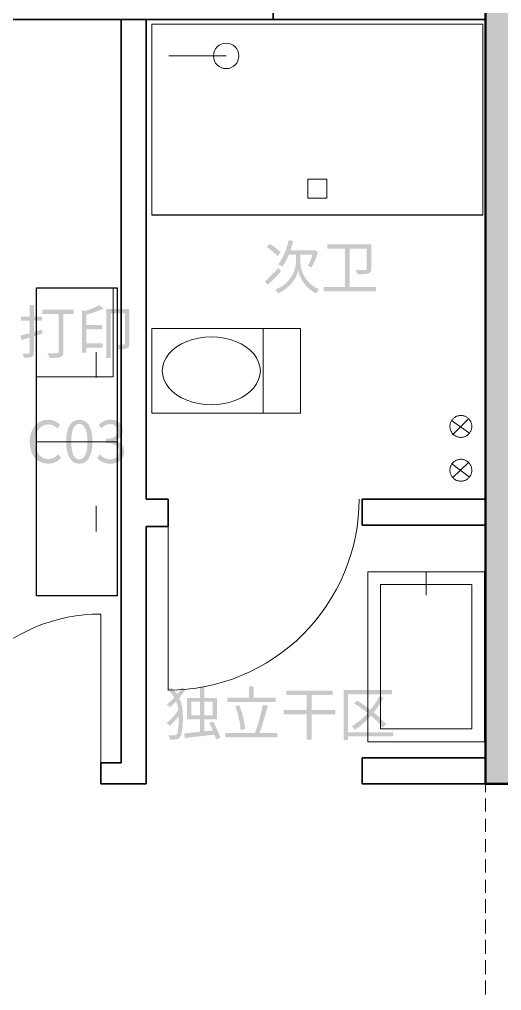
# Model space of a CAD drawing. Header units: millimetres. Extents: x -4600 to 229000, y -4300 to 19460.
# Drawn here: x 46735 to 49007, y 6857 to 11430 of the extents above; entities that cross this region are included whole.
import ezdxf

# ---------------------------------------------------------------- set-up
doc = ezdxf.new("R2010")
doc.units = ezdxf.units.MM
doc.header["$LTSCALE"] = 100
for name, color, linetype, lineweight in [('A-APPLIANCE', 4, 'Continuous', 18), ('A-CABINET', 32, 'Continuous', 25), ('A-EX-BEAM', 8, 'Continuous', 13), ('A-EX-SERVICE', 6, 'Continuous', 13), ('A-EX-STRUCT', 7, 'Continuous', 50), ('A-EX-WALL', 7, 'Continuous', 35), ('A-NEW-DOOR', 3, 'Continuous', 18), ('A-SANITARY', 4, 'Continuous', 18), ('A-TEXT', 7, 'Continuous', 18), ('R2-DETAIL', 7, 'Continuous', 13)]:
    doc.layers.add(name, color=color, linetype=linetype, lineweight=lineweight)

# ---------------------------------------------------------------- blocks, each defined once
blk = doc.blocks.new('SOURCE_PROPOSED')
at = {"layer": 'A-EX-STRUCT'}
blk.add_hatch(color=256, dxfattribs=at).paths.add_polyline_path([(8931.4, 9870), (10418.5, 9870), (10418.5, 9630), (9172.2, 9630), (9172.2, 6030), (8931.4, 6030)])
at = {"layer": 'A-EX-BEAM'}
for p, q in [((8931.4, 6030), (8931.4, 5991.7)), ((8931.4, 5961.1), (8931.4, 5899.9)), ((8931.4, 5865.5), (8931.4, 5804.2)), ((8931.4, 5769.8), (8931.4, 5708.6)), ((8931.4, 5674.1), (8931.4, 5612.9)), ((8931.4, 5578.4), (8931.4, 5517.2)), ((8931.4, 5486.6), (8931.4, 5421.6)), ((8931.4, 5390.9), (8931.4, 5325.9)), ((8931.4, 5295.3), (8931.4, 5230.2)), ((8931.4, 5199.6), (8931.4, 5134.5)), ((8931.4, 5103.9), (8931.4, 5038.9))]:
    blk.add_line(p, q, dxfattribs=at)
at = {"layer": 'A-EX-SERVICE'}
for p, q in [((8854.9, 7681), (8770.8, 7742.1)), ((8774.6, 7673.3), (8851.1, 7749.7)), ((8854.9, 7474.6), (8770.8, 7539.6)), ((8774.6, 7470.8), (8851.1, 7543.4)), ((8931.4, 6030), (8931.4, 5991.7)), ((8931.4, 5961.1), (8931.4, 5899.9)), ((8931.4, 5865.5), (8931.4, 5804.2)), ((8931.4, 5769.8), (8931.4, 5708.6)), ((8931.4, 5674.1), (8931.4, 5612.9)), ((8931.4, 5578.4), (8931.4, 5517.2)), ((8931.4, 5486.6), (8931.4, 5421.6)), ((8931.4, 5390.9), (8931.4, 5325.9)), ((8931.4, 5295.3), (8931.4, 5230.2)), ((8931.4, 5199.6), (8931.4, 5134.5)), ((8931.4, 5103.9), (8931.4, 5038.9))]:
    blk.add_line(p, q, dxfattribs=at)
for points in [[(8814.8, 7765), (8811.2, 7764.9), (8807.8, 7764.6), (8804.4, 7764), (8801.1, 7763.2), (8797.8, 7762.2), (8794.7, 7761), (8791.7, 7759.6), (8788.7, 7758), (8785.9, 7756.2), (8783.2, 7754.3), (8780.7, 7752.2), (8778.3, 7749.9), (8776, 7747.5), (8773.9, 7745), (8772, 7742.3), (8770.2, 7739.5), (8768.6, 7736.6), (8767.2, 7733.5), (8766, 7730.4), (8765, 7727.2), (8764.2, 7723.8), (8763.6, 7720.4), (8763.3, 7717), (8763.2, 7713.4)], [(8866.4, 7713.4), (8866.3, 7717), (8865.9, 7720.4), (8865.3, 7723.8), (8864.5, 7727.2), (8863.5, 7730.4), (8862.3, 7733.5), (8860.9, 7736.6), (8859.3, 7739.5), (8857.6, 7742.3), (8855.6, 7745), (8853.5, 7747.5), (8851.3, 7749.9), (8848.9, 7752.2), (8846.3, 7754.3), (8843.6, 7756.2), (8840.8, 7758), (8837.9, 7759.6), (8834.9, 7761), (8831.7, 7762.2), (8828.5, 7763.2), (8825.2, 7764), (8821.8, 7764.6), (8818.3, 7764.9), (8814.8, 7765)], [(8763.2, 7713.4), (8763.3, 7709.9), (8763.6, 7706.4), (8764.2, 7703), (8765, 7699.7), (8766, 7696.5), (8767.2, 7693.4), (8768.6, 7690.3), (8770.2, 7687.4), (8772, 7684.6), (8773.9, 7681.9), (8776, 7679.4), (8778.3, 7677), (8780.7, 7674.7), (8783.2, 7672.6), (8785.9, 7670.7), (8788.7, 7668.9), (8791.7, 7667.3), (8794.7, 7665.9), (8797.8, 7664.7), (8801.1, 7663.7), (8804.4, 7662.9), (8807.8, 7662.3), (8811.2, 7662), (8814.8, 7661.8)], [(8814.8, 7661.8), (8818.3, 7662), (8821.8, 7662.3), (8825.2, 7662.9), (8828.5, 7663.7), (8831.7, 7664.7), (8834.9, 7665.9), (8837.9, 7667.3), (8840.8, 7668.9), (8843.6, 7670.7), (8846.3, 7672.6), (8848.9, 7674.7), (8851.3, 7677), (8853.5, 7679.4), (8855.6, 7681.9), (8857.6, 7684.6), (8859.3, 7687.4), (8860.9, 7690.3), (8862.3, 7693.4), (8863.5, 7696.5), (8864.5, 7699.7), (8865.3, 7703), (8865.9, 7706.4), (8866.3, 7709.9), (8866.4, 7713.4)], [(8814.8, 7558.7), (8811.2, 7558.5), (8807.8, 7558.2), (8804.4, 7557.6), (8801.1, 7556.8), (8797.8, 7555.8), (8794.7, 7554.6), (8791.7, 7553.2), (8788.7, 7551.6), (8785.9, 7549.9), (8783.2, 7547.9), (8780.7, 7545.8), (8778.3, 7543.6), (8776, 7541.1), (8773.9, 7538.6), (8772, 7535.9), (8770.2, 7533.1), (8768.6, 7530.2), (8767.2, 7527.2), (8766, 7524), (8765, 7520.8), (8764.2, 7517.5), (8763.6, 7514.1), (8763.3, 7510.6), (8763.2, 7507.1)], [(8866.4, 7507.1), (8866.3, 7510.6), (8865.9, 7514.1), (8865.3, 7517.5), (8864.5, 7520.8), (8863.5, 7524), (8862.3, 7527.2), (8860.9, 7530.2), (8859.3, 7533.1), (8857.6, 7535.9), (8855.6, 7538.6), (8853.5, 7541.1), (8851.3, 7543.6), (8848.9, 7545.8), (8846.3, 7547.9), (8843.6, 7549.9), (8840.8, 7551.6), (8837.9, 7553.2), (8834.9, 7554.6), (8831.7, 7555.8), (8828.5, 7556.8), (8825.2, 7557.6), (8821.8, 7558.2), (8818.3, 7558.5), (8814.8, 7558.7)], [(8763.2, 7507.1), (8763.3, 7503.5), (8763.6, 7500.1), (8764.2, 7496.7), (8765, 7493.4), (8766, 7490.1), (8767.2, 7487), (8768.6, 7484), (8770.2, 7481), (8772, 7478.2), (8773.9, 7475.5), (8776, 7473), (8778.3, 7470.6), (8780.7, 7468.3), (8783.2, 7466.2), (8785.9, 7464.3), (8788.7, 7462.5), (8791.7, 7460.9), (8794.7, 7459.5), (8797.8, 7458.3), (8801.1, 7457.3), (8804.4, 7456.5), (8807.8, 7455.9), (8811.2, 7455.6), (8814.8, 7455.5)], [(8814.8, 7455.5), (8818.3, 7455.6), (8821.8, 7455.9), (8825.2, 7456.5), (8828.5, 7457.3), (8831.7, 7458.3), (8834.9, 7459.5), (8837.9, 7460.9), (8840.8, 7462.5), (8843.6, 7464.3), (8846.3, 7466.2), (8848.9, 7468.3), (8851.3, 7470.6), (8853.5, 7473), (8855.6, 7475.5), (8857.6, 7478.2), (8859.3, 7481), (8860.9, 7484), (8862.3, 7487), (8863.5, 7490.1), (8864.5, 7493.4), (8865.3, 7496.7), (8865.9, 7500.1), (8866.3, 7503.5), (8866.4, 7507.1)]]:
    blk.add_lwpolyline(points, dxfattribs=at)
at = {"layer": 'A-EX-STRUCT'}
blk.add_lwpolyline([(8931.4, 9870), (10418.5, 9870), (10418.5, 9630), (9172.2, 9630), (9172.2, 6030), (8931.4, 6030)], close=True, dxfattribs=at)
at = {"layer": 'A-EX-WALL'}
for p, q in [((7930.7, 9630), (7930.7, 9870)), ((8931.4, 9630), (8931.4, 9870)), ((7214, 9630), (3836.4, 9630)), ((7214, 9630), (7214, 6129.4)), ((7214, 9630), (8931.4, 9630)), ((7332.2, 9630), (7332.2, 7371.4)), ((8931.4, 9630), (8931.4, 7371.4)), ((7435.1, 7371.4), (7332.2, 7371.4)), ((7435.1, 7241.5), (7435.1, 7371.4)), ((8350.3, 7249.1), (8350.3, 7371.4)), ((8350.3, 7371.4), (8931.4, 7371.4)), ((8931.4, 7371.4), (8931.4, 7130.6)), ((7332.2, 7241.5), (7332.2, 6030)), ((7332.2, 7241.5), (7435.1, 7241.5)), ((8350.3, 7249.1), (8931.4, 7249.1)), ((8931.4, 7130.6), (8931.4, 6152.3)), ((7118, 6030), (7118, 6129.4)), ((7118, 6129.4), (7214, 6129.4)), ((8350.3, 6030), (8350.3, 6152.3)), ((8350.3, 6152.3), (8931.4, 6152.3)), ((8931.4, 6152.3), (8931.4, 6030)), ((7332.2, 6030), (7118, 6030)), ((9172.2, 6030), (8350.3, 6030))]:
    blk.add_line(p, q, dxfattribs=at)
blk = doc.blocks.new('FURNITURE_DESIGN')
at = {"layer": 'A-TEXT'}
h = blk.add_hatch(color=256, dxfattribs=at)
edge = h.paths.add_edge_path()
edge.add_spline(control_points=[(7900.8, 8558), (7918.3, 8545.7), (7939.9, 8527.7), (7950.2, 8515.7)], knot_values=[0, 0, 0, 0, 1, 1, 1, 1], degree=3, periodic=0)
edge.add_line((7950.2, 8515.7), (7965.5, 8532.7))
edge.add_spline(control_points=[(7965.5, 8532.7), (7954.9, 8544.4), (7932.8, 8561.6), (7915.3, 8572.8)], knot_values=[0, 0, 0, 0, 1, 1, 1, 1], degree=3, periodic=0)
edge.add_line((7915.3, 8572.8), (7900.8, 8558))
h = blk.add_hatch(color=256, dxfattribs=at)
edge = h.paths.add_edge_path()
edge.add_spline(control_points=[(8003.4, 8590.5), (7993.9, 8546.8), (7977.2, 8504), (7954, 8477.3)], knot_values=[0, 0, 0, 0, 1, 1, 1, 1], degree=3, periodic=0)
edge.add_spline(control_points=[(7954, 8477.3), (7959.5, 8474.8), (7969.3, 8469.1), (7973.7, 8465.8)], knot_values=[0, 0, 0, 0, 1, 1, 1, 1], degree=3, periodic=0)
edge.add_spline(control_points=[(7973.7, 8465.8), (7985.2, 8481.1), (7995.2, 8500.2), (8004.2, 8521.7)], knot_values=[0, 0, 0, 0, 1, 1, 1, 1], degree=3, periodic=0)
edge.add_line((8004.2, 8521.7), (8037.5, 8521.7))
edge.add_line((8037.5, 8521.7), (8037.5, 8486.8))
edge.add_spline(control_points=[(8037.5, 8486.8), (8037.5, 8461.2), (8023.3, 8389.7), (7940.1, 8356.9)], knot_values=[0, 0, 0, 0, 1, 1, 1, 1], degree=3, periodic=0)
edge.add_spline(control_points=[(7940.1, 8356.9), (7943.9, 8352.8), (7950.2, 8344.7), (7952.7, 8340)], knot_values=[0, 0, 0, 0, 1, 1, 1, 1], degree=3, periodic=0)
edge.add_spline(control_points=[(7952.7, 8340), (8018.4, 8367.8), (8043.5, 8422.7), (8048.2, 8448.3)], knot_values=[0, 0, 0, 0, 1, 1, 1, 1], degree=3, periodic=0)
edge.add_spline(control_points=[(8048.2, 8448.3), (8052.3, 8423), (8075.5, 8366.2), (8133, 8340)], knot_values=[0, 0, 0, 0, 1, 1, 1, 1], degree=3, periodic=0)
edge.add_spline(control_points=[(8133, 8340), (8136, 8344.9), (8142.3, 8353.4), (8146.4, 8358.3)], knot_values=[0, 0, 0, 0, 1, 1, 1, 1], degree=3, periodic=0)
edge.add_spline(control_points=[(8146.4, 8358.3), (8071.9, 8390.5), (8058.5, 8462.8), (8058.8, 8486.8)], knot_values=[0, 0, 0, 0, 1, 1, 1, 1], degree=3, periodic=0)
edge.add_line((8058.8, 8486.8), (8058.8, 8521.7))
edge.add_line((8058.8, 8521.7), (8115.6, 8521.7))
edge.add_spline(control_points=[(8115.6, 8521.7), (8109.8, 8503.5), (8101.4, 8483.3), (8094.3, 8470.4)], knot_values=[0, 0, 0, 0, 1, 1, 1, 1], degree=3, periodic=0)
edge.add_spline(control_points=[(8094.3, 8470.4), (8099.2, 8468.5), (8107.1, 8464.2), (8111.5, 8462)], knot_values=[0, 0, 0, 0, 1, 1, 1, 1], degree=3, periodic=0)
edge.add_spline(control_points=[(8111.5, 8462), (8121.6, 8480.3), (8134.4, 8508.6), (8141.8, 8534.8)], knot_values=[0, 0, 0, 0, 1, 1, 1, 1], degree=3, periodic=0)
edge.add_line((8141.8, 8534.8), (8126.8, 8543))
edge.add_line((8126.8, 8543), (8122.7, 8541.9))
edge.add_line((8122.7, 8541.9), (8011.9, 8541.9))
edge.add_spline(control_points=[(8011.9, 8541.9), (8016.8, 8556.1), (8021.2, 8571.4), (8024.7, 8586.7)], knot_values=[0, 0, 0, 0, 1, 1, 1, 1], degree=3, periodic=0)
edge.add_line((8024.7, 8586.7), (8003.4, 8590.5))
h = blk.add_hatch(color=256, dxfattribs=at)
edge = h.paths.add_edge_path()
edge.add_line((8186, 8571.4), (8186, 8550.7))
edge.add_line((8186, 8550.7), (8268.4, 8550.7))
edge.add_line((8268.4, 8550.7), (8268.4, 8370.6))
edge.add_line((8268.4, 8370.6), (8168.8, 8370.6))
edge.add_line((8168.8, 8370.6), (8168.8, 8350.1))
edge.add_line((8168.8, 8350.1), (8414.1, 8350.1))
edge.add_line((8414.1, 8350.1), (8414.1, 8370.6))
edge.add_line((8414.1, 8370.6), (8290.2, 8370.6))
edge.add_line((8290.2, 8370.6), (8290.2, 8550.7))
edge.add_line((8290.2, 8550.7), (8371.2, 8550.7))
edge.add_line((8371.2, 8550.7), (8371.2, 8456))
edge.add_spline(control_points=[(8371.2, 8456), (8371.2, 8451.6), (8369.9, 8450.3), (8364.4, 8450), (8358.7, 8449.7), (8339.6, 8449.7), (8318.6, 8450.3)], knot_values=[0, 0, 0, 0, 1, 1, 1, 2, 2, 2, 2], degree=3, periodic=0)
edge.add_spline(control_points=[(8318.6, 8450.3), (8321.8, 8444.8), (8325.7, 8435.8), (8326.8, 8430.1)], knot_values=[0, 0, 0, 0, 1, 1, 1, 1], degree=3, periodic=0)
edge.add_spline(control_points=[(8326.8, 8430.1), (8351.9, 8430.1), (8369.1, 8430.3), (8379.1, 8433.6)], knot_values=[0, 0, 0, 0, 1, 1, 1, 1], degree=3, periodic=0)
edge.add_spline(control_points=[(8379.1, 8433.6), (8389.2, 8437.2), (8392.2, 8443.4), (8392.2, 8455.4)], knot_values=[0, 0, 0, 0, 1, 1, 1, 1], degree=3, periodic=0)
edge.add_line((8392.2, 8455.4), (8392.2, 8571.4))
edge.add_line((8392.2, 8571.4), (8186, 8571.4))
h = blk.add_hatch(color=256, dxfattribs=at)
edge = h.paths.add_edge_path()
edge.add_line((7892.1, 8396.2), (7905.5, 8379.3))
edge.add_spline(control_points=[(7905.5, 8379.3), (7923.8, 8397), (7947, 8420.8), (7967.1, 8442.9)], knot_values=[0, 0, 0, 0, 1, 1, 1, 1], degree=3, periodic=0)
edge.add_line((7967.1, 8442.9), (7955.7, 8460.3))
edge.add_spline(control_points=[(7955.7, 8460.3), (7932.8, 8436.1), (7907.9, 8411.2), (7892.1, 8396.2)], knot_values=[0, 0, 0, 0, 1, 1, 1, 1], degree=3, periodic=0)
h = blk.add_hatch(color=256, dxfattribs=at)
edge = h.paths.add_edge_path()
edge.add_line((6782.7, 8285.5), (6782.7, 8230.4))
edge.add_line((6782.7, 8230.4), (6741.5, 8230.4))
edge.add_line((6741.5, 8230.4), (6741.5, 8210.7))
edge.add_line((6741.5, 8210.7), (6782.7, 8210.7))
edge.add_line((6782.7, 8210.7), (6782.7, 8152.6))
edge.add_spline(control_points=[(6782.7, 8152.6), (6766.3, 8148.3), (6751.3, 8144.2), (6739, 8141.2)], knot_values=[0, 0, 0, 0, 1, 1, 1, 1], degree=3, periodic=0)
edge.add_line((6739, 8141.2), (6745.3, 8120.7))
edge.add_line((6745.3, 8120.7), (6782.7, 8131.6))
edge.add_line((6782.7, 8131.6), (6782.7, 8061.8))
edge.add_spline(control_points=[(6782.7, 8061.8), (6782.7, 8057.9), (6781, 8056.6), (6777.2, 8056.6)], knot_values=[0, 0, 0, 0, 1, 1, 1, 1], degree=3, periodic=0)
edge.add_spline(control_points=[(6777.2, 8056.6), (6773.7, 8056.3), (6761.7, 8056.3), (6748.9, 8056.6)], knot_values=[0, 0, 0, 0, 1, 1, 1, 1], degree=3, periodic=0)
edge.add_spline(control_points=[(6748.9, 8056.6), (6751.6, 8051.1), (6754.6, 8042.7), (6755.4, 8037.2)], knot_values=[0, 0, 0, 0, 1, 1, 1, 1], degree=3, periodic=0)
edge.add_spline(control_points=[(6755.4, 8037.2), (6774.5, 8037.2), (6785.7, 8037.8), (6793.1, 8041)], knot_values=[0, 0, 0, 0, 1, 1, 1, 1], degree=3, periodic=0)
edge.add_spline(control_points=[(6793.1, 8041), (6800.1, 8044.3), (6802.9, 8050), (6802.9, 8061.5)], knot_values=[0, 0, 0, 0, 1, 1, 1, 1], degree=3, periodic=0)
edge.add_line((6802.9, 8061.5), (6802.9, 8137.6))
edge.add_line((6802.9, 8137.6), (6843.8, 8149.9))
edge.add_line((6843.8, 8149.9), (6841.1, 8169.3))
edge.add_line((6841.1, 8169.3), (6802.9, 8158.4))
edge.add_line((6802.9, 8158.4), (6802.9, 8210.7))
edge.add_line((6802.9, 8210.7), (6840.8, 8210.7))
edge.add_line((6840.8, 8210.7), (6840.8, 8230.4))
edge.add_line((6840.8, 8230.4), (6802.9, 8230.4))
edge.add_line((6802.9, 8230.4), (6802.9, 8285.5))
edge.add_line((6802.9, 8285.5), (6782.7, 8285.5))
h = blk.add_hatch(color=256, dxfattribs=at)
edge = h.paths.add_edge_path()
edge.add_spline(control_points=[(7112.8, 8285), (7095.9, 8275.4), (7067.8, 8264.5), (7041.9, 8256.3)], knot_values=[0, 0, 0, 0, 1, 1, 1, 1], degree=3, periodic=0)
edge.add_line((7041.9, 8256.3), (7029.3, 8260.9))
edge.add_line((7029.3, 8260.9), (7029.3, 8060.9))
edge.add_line((7029.3, 8060.9), (7049.8, 8060.9))
edge.add_line((7049.8, 8060.9), (7049.8, 8084.4))
edge.add_line((7049.8, 8084.4), (7127, 8084.4))
edge.add_line((7127, 8084.4), (7127, 8104.1))
edge.add_line((7127, 8104.1), (7049.8, 8104.1))
edge.add_line((7049.8, 8104.1), (7049.8, 8170.4))
edge.add_line((7049.8, 8170.4), (7125.7, 8170.4))
edge.add_line((7125.7, 8170.4), (7125.7, 8190.3))
edge.add_line((7125.7, 8190.3), (7049.8, 8190.3))
edge.add_line((7049.8, 8190.3), (7049.8, 8239.1))
edge.add_spline(control_points=[(7049.8, 8239.1), (7077.6, 8247.3), (7107.7, 8257.7), (7130.3, 8268)], knot_values=[0, 0, 0, 0, 1, 1, 1, 1], degree=3, periodic=0)
edge.add_line((7130.3, 8268), (7112.8, 8285))
h = blk.add_hatch(color=256, dxfattribs=at)
edge = h.paths.add_edge_path()
edge.add_line((6842.4, 8262.6), (6842.4, 8242.1))
edge.add_line((6842.4, 8242.1), (6920.2, 8242.1))
edge.add_line((6920.2, 8242.1), (6920.2, 8064.8))
edge.add_spline(control_points=[(6920.2, 8064.8), (6920.2, 8059.6), (6918.3, 8057.9), (6912.8, 8057.9)], knot_values=[0, 0, 0, 0, 1, 1, 1, 1], degree=3, periodic=0)
edge.add_spline(control_points=[(6912.8, 8057.9), (6906.8, 8057.4), (6887.2, 8057.4), (6867, 8058.2)], knot_values=[0, 0, 0, 0, 1, 1, 1, 1], degree=3, periodic=0)
edge.add_spline(control_points=[(6867, 8058.2), (6870.3, 8052.2), (6874.1, 8042.1), (6875.5, 8036.1)], knot_values=[0, 0, 0, 0, 1, 1, 1, 1], degree=3, periodic=0)
edge.add_spline(control_points=[(6875.5, 8036.1), (6901.4, 8036.1), (6918.6, 8036.4), (6928.7, 8039.9), (6938.5, 8043.5), (6942, 8050.6), (6942, 8064.5)], knot_values=[0, 0, 0, 0, 1, 1, 1, 2, 2, 2, 2], degree=3, periodic=0)
edge.add_line((6942, 8064.5), (6942, 8242.1))
edge.add_line((6942, 8242.1), (6990.6, 8242.1))
edge.add_line((6990.6, 8242.1), (6990.6, 8262.6))
edge.add_line((6990.6, 8262.6), (6842.4, 8262.6))
h = blk.add_hatch(color=256, dxfattribs=at)
edge = h.paths.add_edge_path()
edge.add_line((7143.9, 8266.4), (7143.9, 8035.6))
edge.add_line((7143.9, 8035.6), (7164.7, 8035.6))
edge.add_line((7164.7, 8035.6), (7164.7, 8245.9))
edge.add_line((7164.7, 8245.9), (7232.1, 8245.9))
edge.add_line((7232.1, 8245.9), (7232.1, 8103.8))
edge.add_spline(control_points=[(7232.1, 8103.8), (7232.1, 8099.7), (7231, 8098.3), (7226.6, 8098.1)], knot_values=[0, 0, 0, 0, 1, 1, 1, 1], degree=3, periodic=0)
edge.add_spline(control_points=[(7226.6, 8098.1), (7222, 8098.1), (7206.7, 8098.1), (7190.3, 8098.6)], knot_values=[0, 0, 0, 0, 1, 1, 1, 1], degree=3, periodic=0)
edge.add_spline(control_points=[(7190.3, 8098.6), (7193.6, 8092.6), (7197.1, 8082.8), (7198.2, 8076.5)], knot_values=[0, 0, 0, 0, 1, 1, 1, 1], degree=3, periodic=0)
edge.add_spline(control_points=[(7198.2, 8076.5), (7218.7, 8076.5), (7232.9, 8077), (7241.6, 8080.9)], knot_values=[0, 0, 0, 0, 1, 1, 1, 1], degree=3, periodic=0)
edge.add_spline(control_points=[(7241.6, 8080.9), (7250.4, 8084.4), (7252.8, 8091.8), (7252.8, 8103.5)], knot_values=[0, 0, 0, 0, 1, 1, 1, 1], degree=3, periodic=0)
edge.add_line((7252.8, 8103.5), (7252.8, 8266.4))
edge.add_line((7252.8, 8266.4), (7143.9, 8266.4))
h = blk.add_hatch(color=256, dxfattribs=at)
edge = h.paths.add_edge_path()
edge.add_spline(control_points=[(6870, 7537.8), (6896, 7537.8), (6915.6, 7548.1), (6931.4, 7566.4)], knot_values=[0, 0, 0, 0, 1, 1, 1, 1], degree=3, periodic=0)
edge.add_line((6931.4, 7566.4), (6917.5, 7582.5))
edge.add_spline(control_points=[(6917.5, 7582.5), (6904.7, 7568.3), (6890.2, 7559.9), (6871.1, 7559.9), (6832.9, 7559.9), (6808.9, 7591.5), (6808.9, 7642), (6808.9, 7691.9), (6834.3, 7722.8), (6872, 7722.8), (6889.1, 7722.8), (6902.2, 7715.1), (6912.9, 7703.9)], knot_values=[0, 0, 0, 0, 1, 1, 1, 2, 2, 2, 3, 3, 3, 4, 4, 4, 4], degree=3, periodic=0)
edge.add_line((6912.9, 7703.9), (6926.5, 7720.3))
edge.add_spline(control_points=[(6926.5, 7720.3), (6915.1, 7733.1), (6896, 7744.9), (6871.7, 7744.9), (6820.9, 7744.9), (6783, 7705.8), (6783, 7641.2), (6783, 7576.2), (6820.1, 7537.8), (6870, 7537.8)], knot_values=[0, 0, 0, 0, 1, 1, 1, 2, 2, 2, 3, 3, 3, 3], degree=3, periodic=0)
h = blk.add_hatch(color=256, dxfattribs=at)
edge = h.paths.add_edge_path()
edge.add_spline(control_points=[(7017.1, 7537.8), (7055, 7537.8), (7079.3, 7572.1), (7079.3, 7642), (7079.3, 7711.3), (7055, 7744.9), (7017.1, 7744.9), (6978.9, 7744.9), (6954.9, 7711.3), (6954.9, 7642), (6954.9, 7572.1), (6978.9, 7537.8), (7017.1, 7537.8)], knot_values=[0, 0, 0, 0, 1, 1, 1, 2, 2, 2, 3, 3, 3, 4, 4, 4, 4], degree=3, periodic=0)
edge = h.paths.add_edge_path(flags=0)
edge.add_spline(control_points=[(7017.1, 7557.9), (6994.5, 7557.9), (6978.9, 7583.3), (6978.9, 7642), (6978.9, 7700.4), (6994.5, 7725.2), (7017.1, 7725.2), (7039.8, 7725.2), (7055.3, 7700.4), (7055.3, 7642), (7055.3, 7583.3), (7039.8, 7557.9), (7017.1, 7557.9)], knot_values=[0, 0, 0, 0, 1, 1, 1, 2, 2, 2, 3, 3, 3, 4, 4, 4, 4], degree=3, periodic=0)
h = blk.add_hatch(color=256, dxfattribs=at)
edge = h.paths.add_edge_path()
edge.add_spline(control_points=[(7164.4, 7537.8), (7200.2, 7537.8), (7228.8, 7559), (7228.8, 7594.8), (7228.8, 7622.3), (7210, 7639.8), (7186.5, 7645.5)], knot_values=[0, 0, 0, 0, 1, 1, 1, 2, 2, 2, 2], degree=3, periodic=0)
edge.add_line((7186.5, 7645.5), (7186.5, 7646.9))
edge.add_spline(control_points=[(7186.5, 7646.9), (7207.8, 7654.3), (7222, 7670.6), (7222, 7694.9), (7222, 7726.6), (7197.5, 7744.9), (7163.6, 7744.9), (7140.7, 7744.9), (7123, 7734.8), (7108, 7721.1)], knot_values=[0, 0, 0, 0, 1, 1, 1, 2, 2, 2, 3, 3, 3, 3], degree=3, periodic=0)
edge.add_line((7108, 7721.1), (7121.3, 7705.3))
edge.add_spline(control_points=[(7121.3, 7705.3), (7132.8, 7716.7), (7146.7, 7724.7), (7162.8, 7724.7), (7183.8, 7724.7), (7196.6, 7712.1), (7196.6, 7693), (7196.6, 7671.5), (7182.7, 7654.8), (7141.3, 7654.8)], knot_values=[0, 0, 0, 0, 1, 1, 1, 2, 2, 2, 3, 3, 3, 3], degree=3, periodic=0)
edge.add_line((7141.3, 7654.8), (7141.3, 7635.7))
edge.add_spline(control_points=[(7141.3, 7635.7), (7187.6, 7635.7), (7203.5, 7619.9), (7203.5, 7595.6), (7203.5, 7572.7), (7186.8, 7558.5), (7162.8, 7558.5), (7140.2, 7558.5), (7125.2, 7569.4), (7113.4, 7581.4)], knot_values=[0, 0, 0, 0, 1, 1, 1, 2, 2, 2, 3, 3, 3, 3], degree=3, periodic=0)
edge.add_line((7113.4, 7581.4), (7100.6, 7565.3))
edge.add_spline(control_points=[(7100.6, 7565.3), (7113.7, 7550.9), (7133.3, 7537.8), (7164.4, 7537.8)], knot_values=[0, 0, 0, 0, 1, 1, 1, 1], degree=3, periodic=0)
h = blk.add_hatch(color=256, dxfattribs=at)
edge = h.paths.add_edge_path()
edge.add_spline(control_points=[(7499.7, 6484.5), (7494, 6473.9), (7486.6, 6462.7), (7477.9, 6452)], knot_values=[0, 0, 0, 0, 1, 1, 1, 1], degree=3, periodic=0)
edge.add_spline(control_points=[(7477.9, 6452), (7470.3, 6463.2), (7460.4, 6474.1), (7447.9, 6484.8)], knot_values=[0, 0, 0, 0, 1, 1, 1, 1], degree=3, periodic=0)
edge.add_line((7447.9, 6484.8), (7433.4, 6473.9))
edge.add_spline(control_points=[(7433.4, 6473.9), (7447.1, 6461.8), (7457.4, 6449.6), (7464.8, 6436.7)], knot_values=[0, 0, 0, 0, 1, 1, 1, 1], degree=3, periodic=0)
edge.add_spline(control_points=[(7464.8, 6436.7), (7453.6, 6424.7), (7441.6, 6413.6), (7429.1, 6404.5)], knot_values=[0, 0, 0, 0, 1, 1, 1, 1], degree=3, periodic=0)
edge.add_spline(control_points=[(7429.1, 6404.5), (7433.7, 6401.3), (7440, 6395.5), (7443.2, 6391.5)], knot_values=[0, 0, 0, 0, 1, 1, 1, 1], degree=3, periodic=0)
edge.add_spline(control_points=[(7443.2, 6391.5), (7453.6, 6399.6), (7464, 6408.9), (7473.8, 6418.7)], knot_values=[0, 0, 0, 0, 1, 1, 1, 1], degree=3, periodic=0)
edge.add_spline(control_points=[(7473.8, 6418.7), (7478.7, 6406.5), (7481.7, 6393.6), (7483.3, 6380.5)], knot_values=[0, 0, 0, 0, 1, 1, 1, 1], degree=3, periodic=0)
edge.add_spline(control_points=[(7483.3, 6380.5), (7470.5, 6356.8), (7448.2, 6331.2), (7428, 6318.3)], knot_values=[0, 0, 0, 0, 1, 1, 1, 1], degree=3, periodic=0)
edge.add_spline(control_points=[(7428, 6318.3), (7432.9, 6314.5), (7438.6, 6307.4), (7441.9, 6302.8)], knot_values=[0, 0, 0, 0, 1, 1, 1, 1], degree=3, periodic=0)
edge.add_spline(control_points=[(7441.9, 6302.8), (7456.6, 6314.2), (7472.4, 6331.7), (7485.5, 6350.3)], knot_values=[0, 0, 0, 0, 1, 1, 1, 1], degree=3, periodic=0)
edge.add_line((7485.5, 6350.3), (7485.5, 6341.5))
edge.add_spline(control_points=[(7485.5, 6341.5), (7485.5, 6305.5), (7482.8, 6272.5), (7476, 6263.2), (7473.8, 6260.2), (7471.1, 6259.1), (7467, 6258.6), (7461, 6257.8), (7450.3, 6257.8), (7437.2, 6258.6)], knot_values=[0, 0, 0, 0, 1, 1, 1, 2, 2, 2, 3, 3, 3, 3], degree=3, periodic=0)
edge.add_spline(control_points=[(7437.2, 6258.6), (7440.8, 6252.8), (7443, 6245.5), (7443.2, 6238.9)], knot_values=[0, 0, 0, 0, 1, 1, 1, 1], degree=3, periodic=0)
edge.add_spline(control_points=[(7443.2, 6238.9), (7454.7, 6238.4), (7465.9, 6238.7), (7475.2, 6240.3)], knot_values=[0, 0, 0, 0, 1, 1, 1, 1], degree=3, periodic=0)
edge.add_spline(control_points=[(7475.2, 6240.3), (7482, 6241.4), (7487.2, 6244.4), (7490.7, 6249.3)], knot_values=[0, 0, 0, 0, 1, 1, 1, 1], degree=3, periodic=0)
edge.add_spline(control_points=[(7490.7, 6249.3), (7501.9, 6264.3), (7504.9, 6301.1), (7504.9, 6341), (7504.9, 6373.4), (7502.4, 6404.8), (7488, 6434.3)], knot_values=[0, 0, 0, 0, 1, 1, 1, 2, 2, 2, 2], degree=3, periodic=0)
edge.add_spline(control_points=[(7488, 6434.3), (7499.4, 6447.4), (7509.5, 6461.6), (7517.7, 6475.5)], knot_values=[0, 0, 0, 0, 1, 1, 1, 1], degree=3, periodic=0)
edge.add_line((7517.7, 6475.5), (7499.7, 6484.5))
h = blk.add_hatch(color=256, dxfattribs=at)
edge = h.paths.add_edge_path()
edge.add_line((7524.8, 6435.1), (7524.8, 6334.2))
edge.add_line((7524.8, 6334.2), (7584.9, 6334.2))
edge.add_line((7584.9, 6334.2), (7584.9, 6274.9))
edge.add_line((7584.9, 6274.9), (7510.6, 6267.6))
edge.add_line((7510.6, 6267.6), (7514.5, 6246.3))
edge.add_spline(control_points=[(7514.5, 6246.3), (7551, 6250.4), (7603.4, 6256.1), (7653.3, 6262.4)], knot_values=[0, 0, 0, 0, 1, 1, 1, 1], degree=3, periodic=0)
edge.add_spline(control_points=[(7653.3, 6262.4), (7656.6, 6253.7), (7659.3, 6245.7), (7661.2, 6239.2)], knot_values=[0, 0, 0, 0, 1, 1, 1, 1], degree=3, periodic=0)
edge.add_line((7661.2, 6239.2), (7681.7, 6246.6))
edge.add_spline(control_points=[(7681.7, 6246.6), (7675.2, 6266.2), (7660.4, 6299), (7647.9, 6323.8)], knot_values=[0, 0, 0, 0, 1, 1, 1, 1], degree=3, periodic=0)
edge.add_line((7647.9, 6323.8), (7629.1, 6318.1))
edge.add_spline(control_points=[(7629.1, 6318.1), (7634.5, 6306.9), (7640.2, 6294), (7645.7, 6281.5)], knot_values=[0, 0, 0, 0, 1, 1, 1, 1], degree=3, periodic=0)
edge.add_line((7645.7, 6281.5), (7605.3, 6277.1))
edge.add_line((7605.3, 6277.1), (7605.3, 6334.2))
edge.add_line((7605.3, 6334.2), (7665.6, 6334.2))
edge.add_line((7665.6, 6334.2), (7665.6, 6435.1))
edge.add_line((7665.6, 6435.1), (7605.3, 6435.1))
edge.add_line((7605.3, 6435.1), (7605.3, 6488.6))
edge.add_line((7605.3, 6488.6), (7584.9, 6488.6))
edge.add_line((7584.9, 6488.6), (7584.9, 6435.1))
edge.add_line((7584.9, 6435.1), (7524.8, 6435.1))
h.paths.add_polyline_path([(7545, 6417.1), (7584.9, 6417.1), (7584.9, 6352.4), (7545, 6352.4), (7545, 6417.1)], flags=0)
h.paths.add_polyline_path([(7605.3, 6417.1), (7644.6, 6417.1), (7644.6, 6352.4), (7605.3, 6352.4), (7605.3, 6417.1)], flags=0)
for points in [[(7816.8, 6489.1), (7816.8, 6435.4), (7715, 6435.4), (7715, 6415.2), (7942.8, 6415.2), (7942.8, 6435.4), (7838.1, 6435.4), (7838.1, 6489.1), (7816.8, 6489.1)], [(7979.1, 6378.4), (7979.1, 6357.1), (8088.5, 6357.1), (8088.5, 6238.4), (8111.2, 6238.4), (8111.2, 6357.1), (8222.8, 6357.1), (8222.8, 6378.4), (8111.2, 6378.4), (8111.2, 6448.7), (8210.2, 6448.7), (8210.2, 6469.8), (7993, 6469.8), (7993, 6448.7), (8088.5, 6448.7), (8088.5, 6378.4), (7979.1, 6378.4)]]:
    blk.add_hatch(color=256, dxfattribs=at).paths.add_polyline_path(points)
h = blk.add_hatch(color=256, dxfattribs=at)
h.paths.add_polyline_path([(8262.9, 6472.5), (8262.9, 6237.6), (8283.3, 6237.6), (8283.3, 6253.4), (8497, 6253.4), (8497, 6273), (8283.3, 6273), (8283.3, 6452.6), (8490.7, 6452.6), (8490.7, 6472.5), (8262.9, 6472.5)])
edge = h.paths.add_edge_path(flags=0)
edge.add_spline(control_points=[(8311.2, 6410), (8332.2, 6396.6), (8354.6, 6380.5), (8375.3, 6363.9)], knot_values=[0, 0, 0, 0, 1, 1, 1, 1], degree=3, periodic=0)
edge.add_spline(control_points=[(8375.3, 6363.9), (8352.7, 6338.8), (8327, 6317.2), (8300, 6300.9)], knot_values=[0, 0, 0, 0, 1, 1, 1, 1], degree=3, periodic=0)
edge.add_spline(control_points=[(8300, 6300.9), (8304.6, 6297.3), (8312.8, 6289.4), (8316.4, 6285)], knot_values=[0, 0, 0, 0, 1, 1, 1, 1], degree=3, periodic=0)
edge.add_spline(control_points=[(8316.4, 6285), (8342.6, 6302.8), (8368.2, 6325.1), (8391.1, 6351.1)], knot_values=[0, 0, 0, 0, 1, 1, 1, 1], degree=3, periodic=0)
edge.add_spline(control_points=[(8391.1, 6351.1), (8414, 6331.4), (8434, 6311.8), (8446.8, 6295.4)], knot_values=[0, 0, 0, 0, 1, 1, 1, 1], degree=3, periodic=0)
edge.add_line((8446.8, 6295.4), (8463.2, 6311))
edge.add_spline(control_points=[(8463.2, 6311), (8449.5, 6327.6), (8428.2, 6347.2), (8404.2, 6366.6)], knot_values=[0, 0, 0, 0, 1, 1, 1, 1], degree=3, periodic=0)
edge.add_spline(control_points=[(8404.2, 6366.6), (8421.7, 6388.2), (8437.5, 6411.6), (8450.6, 6436.5)], knot_values=[0, 0, 0, 0, 1, 1, 1, 1], degree=3, periodic=0)
edge.add_line((8450.6, 6436.5), (8430.7, 6443.3))
edge.add_spline(control_points=[(8430.7, 6443.3), (8419.2, 6420.6), (8404.8, 6399.1), (8388.4, 6379.2)], knot_values=[0, 0, 0, 0, 1, 1, 1, 1], degree=3, periodic=0)
edge.add_spline(control_points=[(8388.4, 6379.2), (8367.9, 6395), (8345.8, 6410.3), (8325.6, 6422.8)], knot_values=[0, 0, 0, 0, 1, 1, 1, 1], degree=3, periodic=0)
edge.add_line((8325.6, 6422.8), (8311.2, 6410))
h = blk.add_hatch(color=256, dxfattribs=at)
edge = h.paths.add_edge_path()
edge.add_spline(control_points=[(7881.7, 6402.6), (7873.8, 6362.3), (7858.2, 6305.5), (7844.6, 6270.3)], knot_values=[0, 0, 0, 0, 1, 1, 1, 1], degree=3, periodic=0)
edge.add_line((7844.6, 6270.3), (7705.7, 6270.3))
edge.add_line((7705.7, 6270.3), (7705.7, 6250.1))
edge.add_line((7705.7, 6250.1), (7950.5, 6250.1))
edge.add_line((7950.5, 6250.1), (7950.5, 6270.3))
edge.add_line((7950.5, 6270.3), (7866.2, 6270.3))
edge.add_spline(control_points=[(7866.2, 6270.3), (7879.3, 6305.2), (7894.5, 6356.8), (7905.2, 6398.3)], knot_values=[0, 0, 0, 0, 1, 1, 1, 1], degree=3, periodic=0)
edge.add_line((7905.2, 6398.3), (7881.7, 6402.6))
edge = h.paths.add_edge_path(flags=0)
edge.add_spline(control_points=[(7751.6, 6396.1), (7765.2, 6360.6), (7775.6, 6314), (7776.9, 6283.9)], knot_values=[0, 0, 0, 0, 1, 1, 1, 1], degree=3, periodic=0)
edge.add_line((7776.9, 6283.9), (7797.9, 6289.1))
edge.add_spline(control_points=[(7797.9, 6289.1), (7795.8, 6319.4), (7785.4, 6365), (7770.9, 6401)], knot_values=[0, 0, 0, 0, 1, 1, 1, 1], degree=3, periodic=0)
edge.add_line((7770.9, 6401), (7751.6, 6396.1))
at = {"layer": 'A-APPLIANCE'}
blk.add_lwpolyline([(6815.9, 8366.3), (7175.9, 8366.3), (7175.9, 7946.3), (6815.9, 7946.3)], close=True, dxfattribs=at)
at = {"layer": 'A-CABINET'}
blk.add_lwpolyline([(6815.9, 8366.3), (7195.9, 8366.3), (7195.9, 6916.3), (6815.9, 6916.3)], close=True, dxfattribs=at)
at = {"layer": 'A-NEW-DOOR'}
for p, q in [((7435.1, 7371.4), (7435.1, 6471.4)), ((7118, 6030), (7118, 6830))]:
    blk.add_line(p, q, dxfattribs=at)
for points in [[(8335.1, 7371.4), (8334, 7327.2), (8330.8, 7283.2), (8325.4, 7239.3), (8317.8, 7195.8), (8308.1, 7152.7), (8296.4, 7110.1), (8282.5, 7068.2), (8266.6, 7027), (8248.7, 6986.6), (8228.8, 6947.1), (8207.1, 6908.7), (8183.4, 6871.4), (8158, 6835.3), (8130.8, 6800.4), (8102, 6767), (8071.5, 6735), (8039.5, 6704.5), (8006.1, 6675.7), (7971.2, 6648.5), (7935.1, 6623.1), (7897.8, 6599.4), (7859.4, 6577.7), (7819.9, 6557.8), (7779.5, 6539.9), (7738.3, 6524), (7696.4, 6510.2), (7653.8, 6498.4), (7610.7, 6488.7), (7567.2, 6481.1), (7523.3, 6475.7), (7479.3, 6472.5), (7435.1, 6471.4)], [(6706.7, 6716.2), (6740.9, 6735.5), (6776, 6753.2), (6811.9, 6769.1), (6848.5, 6783.2), (6885.8, 6795.6), (6923.6, 6806), (6961.9, 6814.6), (7000.6, 6821.3), (7039.6, 6826.1), (7078.7, 6829), (7118, 6830)]]:
    blk.add_lwpolyline(points, dxfattribs=at)
at = {"layer": 'A-SANITARY'}
for p, q in [((7358.9, 8710.3), (8917.4, 8710.3)), ((8650.8, 7028.7), (8650.8, 6918.7))]:
    blk.add_line(p, q, dxfattribs=at)
for points in [[(7358.9, 9608.3), (8918.9, 9608.3), (8918.9, 8708.3), (7358.9, 8708.3)], [(7358.9, 8175.2), (8058.9, 8175.2), (8058.9, 7775.2), (7358.9, 7775.2)], [(7869.9, 7975.2), (7867.9, 7996.1), (7862, 8016.6), (7852.3, 8036.5), (7838.9, 8055.2), (7822.1, 8072.6), (7802.2, 8088.4), (7779.5, 8102.2), (7754.4, 8113.8), (7727.3, 8123), (7698.7, 8129.8), (7669, 8133.9), (7638.9, 8135.2), (7608.7, 8133.9), (7579.1, 8129.8), (7550.5, 8123), (7523.4, 8113.8), (7498.2, 8102.2), (7475.5, 8088.4), (7455.6, 8072.6), (7438.8, 8055.2), (7425.5, 8036.5), (7415.7, 8016.6), (7409.8, 7996.1), (7407.9, 7975.2), (7409.8, 7954.3), (7415.7, 7933.8), (7425.5, 7914), (7438.8, 7895.2), (7455.6, 7877.8), (7475.5, 7862.1), (7498.2, 7848.3), (7523.4, 7836.7), (7550.5, 7827.4), (7579.1, 7820.7), (7608.7, 7816.6), (7638.9, 7815.2), (7669, 7816.6), (7698.7, 7820.7), (7727.3, 7827.4), (7754.4, 7836.7), (7779.5, 7848.3), (7802.2, 7862.1), (7822.1, 7877.8), (7838.9, 7895.2), (7852.3, 7914), (7862, 7933.8), (7867.9, 7954.3), (7869.9, 7975.2)], [(8375.8, 7028.7), (8925.8, 7028.7), (8925.8, 6228.7), (8375.8, 6228.7)], [(8435.8, 6968.7), (8865.8, 6968.7), (8865.8, 6288.7), (8435.8, 6288.7)]]:
    blk.add_lwpolyline(points, close=True, dxfattribs=at)
blk.add_lwpolyline([(7883.9, 8175.2), (7883.9, 7775.2)], dxfattribs=at)
at = {"layer": 'R2-DETAIL'}
for p, q in [((7438.9, 9458.3), (7708.9, 9458.3)), ((7095.9, 7943.8), (7095.9, 8063.8)), ((6815.9, 7641.3), (7195.9, 7641.3)), ((7095.9, 7218.8), (7095.9, 7338.8))]:
    blk.add_line(p, q, dxfattribs=at)
blk.add_lwpolyline([(8093.9, 8788.3), (8183.9, 8788.3), (8183.9, 8878.3), (8093.9, 8878.3)], close=True, dxfattribs=at)
blk.add_circle((7708.9, 9458.3), 60, dxfattribs=at)
blk = doc.blocks.new('A02_SHEET')
for name in ['SOURCE_PROPOSED', 'FURNITURE_DESIGN']:
    blk.add_blockref(name, (0, 1800))

msp = doc.modelspace()

# ---------------------------------------------------------------- block references
msp.add_blockref('A02_SHEET', (40000, 0))

doc.saveas('drawing.dxf')
